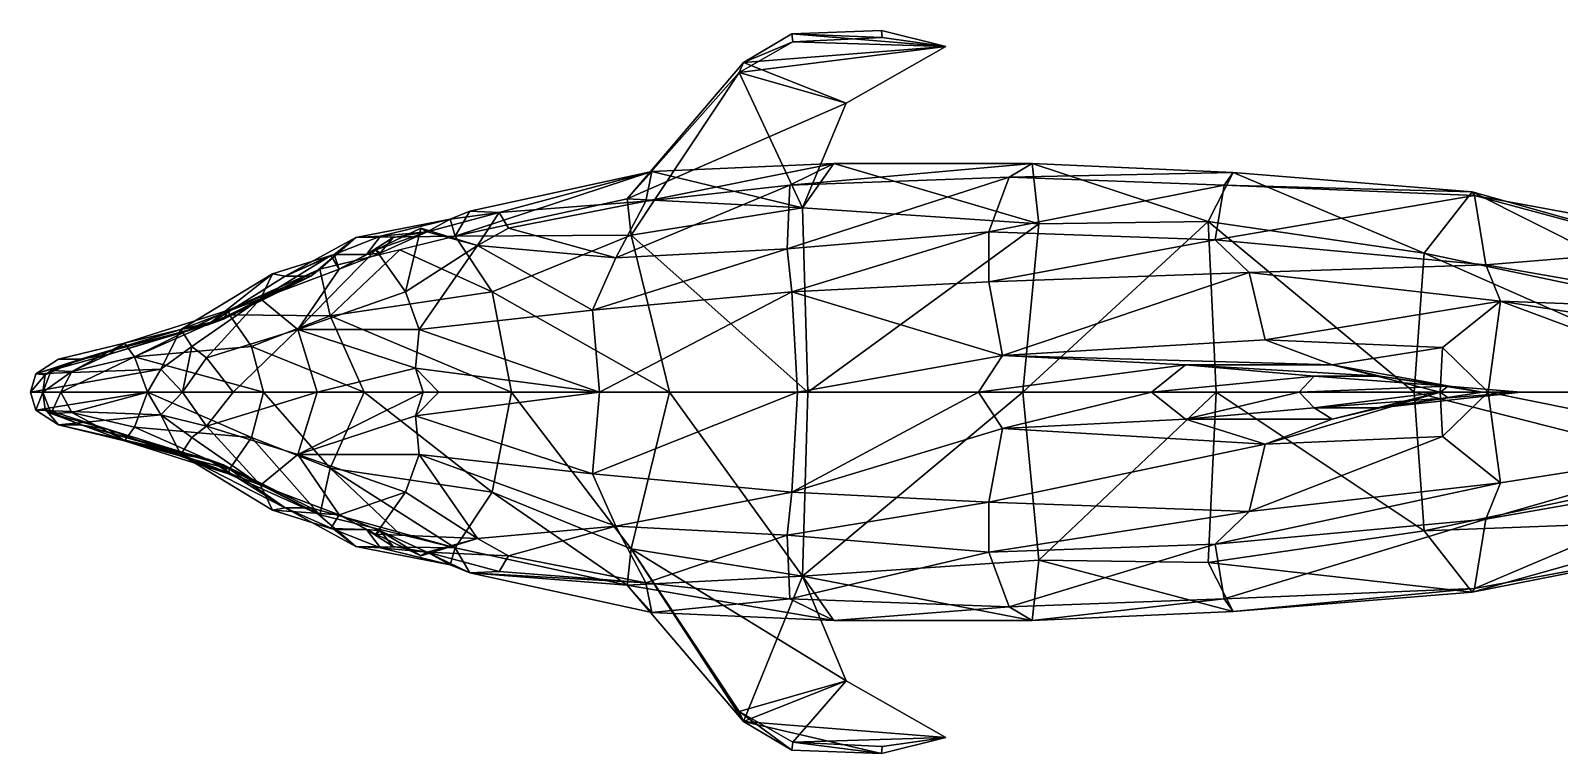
# Model space of a CAD drawing. Extents: x -4 to 4, y -1.25 to 1.25.
# Drawn here: x -4 to 0.933, y -1.167 to 1.167 of the extents above; entities that cross this region are included whole.
import ezdxf

# ---------------------------------------------------------------- set-up
doc = ezdxf.new("R2010")
doc.units = 0
doc.layers.add('dolph02', color=15, linetype='CONTINUOUS')

msp = doc.modelspace()

# ---------------------------------------------------------------- linework, layer by layer
at = {"layer": 'dolph02', "color": 0}
for points in [[(-1.699679, 1.063954, 0.441479), (-1.543904, 1.155674, 0.391692), (-1.046417, 1.115375, 0.366792)], [(-1.540056, 1.129963, 0.364686), (-1.543904, 1.155674, 0.391692), (-1.699679, 1.063954, 0.441479)], [(-1.254445, 1.166652, 0.351507), (-1.046417, 1.115375, 0.366792), (-1.543904, 1.155674, 0.391692)], [(-1.252366, 1.144697, 0.33924), (-1.254445, 1.166652, 0.351507), (-1.543904, 1.155674, 0.391692)], [(-1.543904, 1.155674, 0.391692), (-1.540056, 1.129963, 0.364686), (-1.252366, 1.144697, 0.33924)], [(-1.046417, 1.115375, 0.366792), (-1.252366, 1.144697, 0.33924), (-1.540056, 1.129963, 0.364686)], [(-1.046417, 1.115375, 0.366792), (-1.254445, 1.166652, 0.351507), (-1.252366, 1.144697, 0.33924)], [(-1.699679, 1.063954, 0.441479), (-1.713958, 1.030877, 0.415565), (-1.540056, 1.129963, 0.364686)], [(-1.540056, 1.129963, 0.364686), (-1.713958, 1.030877, 0.415565), (-1.046417, 1.115375, 0.366792)], [(-1.368188, 0.931935, 0.530276), (-1.046417, 1.115375, 0.366792), (-1.713958, 1.030877, 0.415565)], [(-1.046417, 1.115375, 0.366792), (-1.368188, 0.931935, 0.530276), (-1.699679, 1.063954, 0.441479)], [(-1.713958, 1.030877, 0.415565), (-1.699679, 1.063954, 0.441479), (-2.07538, 0.623697, 0.632305)], [(-2.07538, 0.623697, 0.632305), (-1.699679, 1.063954, 0.441479), (-1.368188, 0.931935, 0.530276)], [(-2.07538, 0.623697, 0.632305), (-2.061754, 0.506266, 0.487539), (-1.713958, 1.030877, 0.415565)], [(-1.713958, 1.030877, 0.415565), (-2.061754, 0.506266, 0.487539), (-1.509323, 0.594376, 0.666291)], [(-1.509323, 0.594376, 0.666291), (-1.368188, 0.931935, 0.530276), (-1.713958, 1.030877, 0.415565)], [(-1.368188, 0.931935, 0.530276), (-1.509323, 0.594376, 0.666291), (-2.07538, 0.623697, 0.632305)], [(-1.995461, 0.711807, 1.063815), (-2.582183, 0.583398, 0.913712), (-2.630337, 0.502656, 0.73364)], [(-2.630337, 0.502656, 0.73364), (-2.07538, 0.623697, 0.632305), (-1.995461, 0.711807, 1.063815)], [(-2.487793, 0.579643, 1.16357), (-2.582183, 0.583398, 0.913712), (-1.995461, 0.711807, 1.063815)], [(-1.995461, 0.711807, 1.063815), (-2.014711, 0.616332, 1.407761), (-2.487793, 0.579643, 1.16357)], [(-1.995461, 0.711807, 1.063815), (-2.07538, 0.623697, 0.632305), (-1.509323, 0.594376, 0.666291)], [(-1.407953, 0.737373, 1.132689), (-1.549743, 0.667752, 1.508992), (-2.014711, 0.616332, 1.407761)], [(-2.014711, 0.616332, 1.407761), (-1.995461, 0.711807, 1.063815), (-1.407953, 0.737373, 1.132689)], [(-1.509323, 0.594376, 0.666291), (-1.407953, 0.737373, 1.132689), (-1.995461, 0.711807, 1.063815)], [(-0.84193, 0.693463, 1.358752), (-0.907939, 0.517244, 1.817353), (-1.558352, 0.462213, 1.848429)], [(-1.558352, 0.462213, 1.848429), (-1.549743, 0.667752, 1.508992), (-0.84193, 0.693463, 1.358752)], [(-0.768554, 0.737373, 1.087203), (-0.84193, 0.693463, 1.358752), (-1.549743, 0.667752, 1.508992)], [(-1.549743, 0.667752, 1.508992), (-1.407953, 0.737373, 1.132689), (-0.768554, 0.737373, 1.087203)], [(-1.407953, 0.737373, 1.132689), (-1.509323, 0.594376, 0.666291), (-0.746455, 0.542955, 0.595525)], [(-0.746455, 0.542955, 0.595525), (-0.768554, 0.737373, 1.087203), (-1.407953, 0.737373, 1.132689)], [(-0.907939, 0.517244, 1.817353), (-0.84193, 0.693463, 1.358752), (-0.148467, 0.667752, 1.432127)], [(-0.84193, 0.693463, 1.358752), (-0.768554, 0.737373, 1.087203), (-0.119145, 0.708052, 1.090813)], [(-0.119145, 0.708052, 1.090813), (-0.148467, 0.667752, 1.432127), (-0.84193, 0.693463, 1.358752)], [(-0.199889, 0.550321, 0.62499), (-0.119145, 0.708052, 1.090813), (-0.768554, 0.737373, 1.087203)], [(-0.768554, 0.737373, 1.087203), (-0.746455, 0.542955, 0.595525), (-0.199889, 0.550321, 0.62499)], [(-0.119145, 0.708052, 1.090813), (-0.199889, 0.550321, 0.62499), (0.497185, 0.447623, 0.588302)], [(-0.148467, 0.667752, 1.432127), (-0.119145, 0.708052, 1.090813), (0.651303, 0.645653, 0.955183)], [(0.497185, 0.447623, 0.588302), (0.651303, 0.645653, 0.955183), (-0.119145, 0.708052, 1.090813)], [(-1.549743, 0.667752, 1.508992), (-1.558352, 0.462213, 1.848429), (-2.111991, 0.432891, 1.655139)], [(-2.111991, 0.432891, 1.655139), (-2.014711, 0.616332, 1.407761), (-1.549743, 0.667752, 1.508992)], [(-0.148467, 0.667752, 1.432127), (-0.17779, 0.491678, 1.79901), (-0.907939, 0.517244, 1.817353)], [(-0.17779, 0.491678, 1.79901), (-0.148467, 0.667752, 1.432127), (0.658671, 0.634675, 1.344019)], [(0.651303, 0.645653, 0.955183), (0.658671, 0.634675, 1.344019), (-0.148467, 0.667752, 1.432127)], [(0.651303, 0.645653, 0.955183), (0.497185, 0.447623, 0.588302), (1.440729, 0.249449, 0.633347)], [(0.658671, 0.634675, 1.344019), (0.651303, 0.645653, 0.955183), (1.489652, 0.410935, 0.936933)], [(1.440729, 0.249449, 0.633347), (1.489652, 0.410935, 0.936933), (0.651303, 0.645653, 0.955183)], [(-2.061754, 0.506266, 0.487539), (-2.07538, 0.623697, 0.632305), (-2.630337, 0.502656, 0.73364)], [(-2.45762, 0.528367, 1.34876), (-2.487793, 0.579643, 1.16357), (-2.014711, 0.616332, 1.407761)], [(-2.111991, 0.432891, 1.655139), (-2.45762, 0.528367, 1.34876), (-2.014711, 0.616332, 1.407761)], [(-1.491598, 0, 0.436539), (-1.509323, 0.594376, 0.666291), (-2.061754, 0.506266, 0.487539)], [(-0.746455, 0.542955, 0.595525), (-1.509323, 0.594376, 0.666291), (-1.491598, 0, 0.436539)], [(0.658671, 0.634675, 1.344019), (0.695358, 0.410935, 1.685189), (-0.17779, 0.491678, 1.79901)], [(1.489652, 0.410935, 0.936933), (1.508366, 0.476945, 1.290917), (0.658671, 0.634675, 1.344019)], [(0.695358, 0.410935, 1.685189), (0.658671, 0.634675, 1.344019), (1.508366, 0.476945, 1.290917)], [(-2.949983, 0.4989, 0.874268), (-2.645588, 0.557688, 0.904197), (-2.870473, 0.502656, 0.945059)], [(-2.630337, 0.502656, 0.73364), (-2.645588, 0.557688, 0.904197), (-2.949983, 0.4989, 0.874268)], [(-2.645588, 0.557688, 0.904197), (-2.720284, 0.517244, 1.112884), (-2.870473, 0.502656, 0.945059)], [(-2.487793, 0.579643, 1.16357), (-2.720284, 0.517244, 1.112884), (-2.645588, 0.557688, 0.904197)], [(-2.720284, 0.517244, 1.112884), (-2.487793, 0.579643, 1.16357), (-2.557632, 0.473334, 1.430699)], [(-2.582183, 0.583398, 0.913712), (-2.645588, 0.557688, 0.904197), (-2.630337, 0.502656, 0.73364)], [(-2.645588, 0.557688, 0.904197), (-2.582183, 0.583398, 0.913712), (-2.487793, 0.579643, 1.16357)], [(-2.45762, 0.528367, 1.34876), (-2.557632, 0.473334, 1.430699), (-2.487793, 0.579643, 1.16357)], [(-1.491598, 0, 0.436539), (-0.797876, 0, 0.404862), (-0.746455, 0.542955, 0.595525)], [(-0.797876, 0, 0.404862), (-0.174178, 0, 0.45614), (-0.199889, 0.550321, 0.62499)], [(-0.199889, 0.550321, 0.62499), (-0.746455, 0.542955, 0.595525), (-0.797876, 0, 0.404862)], [(0.464252, 0, 0.430429), (0.497185, 0.447623, 0.588302), (-0.199889, 0.550321, 0.62499)], [(-0.199889, 0.550321, 0.62499), (-0.174178, 0, 0.45614), (0.464252, 0, 0.430429)], [(-2.949983, 0.4989, 0.874268), (-3.02002, 0.443868, 0.961109), (-3.17811, 0.374248, 0.830755)], [(-3.17811, 0.374248, 0.830755), (-3.096178, 0.374248, 0.66553), (-2.949983, 0.4989, 0.874268)], [(-2.949983, 0.4989, 0.874268), (-3.096178, 0.374248, 0.66553), (-3.066291, 0.396202, 0.582169)], [(-3.066291, 0.396202, 0.582169), (-2.630337, 0.502656, 0.73364), (-2.949983, 0.4989, 0.874268)], [(-2.915851, 0.443868, 1.107103), (-3.02002, 0.443868, 0.961109), (-2.870473, 0.502656, 0.945059)], [(-3.02002, 0.443868, 0.961109), (-2.949983, 0.4989, 0.874268), (-2.870473, 0.502656, 0.945059)], [(-2.830175, 0.4989, 1.074184), (-2.915851, 0.443868, 1.107103), (-2.870473, 0.502656, 0.945059)], [(-2.790169, 0.322826, 1.468428), (-2.88568, 0.458601, 1.292291), (-2.74125, 0.528367, 1.25826)], [(-2.720284, 0.517244, 1.112884), (-2.74125, 0.528367, 1.25826), (-2.88568, 0.458601, 1.292291)], [(-2.88568, 0.458601, 1.292291), (-2.872304, 0.447623, 1.188129), (-2.720284, 0.517244, 1.112884)], [(-2.720284, 0.517244, 1.112884), (-2.830175, 0.4989, 1.074184), (-2.870473, 0.502656, 0.945059)], [(-2.630337, 0.502656, 0.73364), (-2.80814, 0.458601, 0.674787), (-2.510428, 0.322826, 0.359155)], [(-2.74125, 0.528367, 1.25826), (-2.557632, 0.473334, 1.430699), (-2.790169, 0.322826, 1.468428)], [(-2.557632, 0.473334, 1.430699), (-2.74125, 0.528367, 1.25826), (-2.720284, 0.517244, 1.112884)], [(-2.630337, 0.502656, 0.73364), (-2.510428, 0.322826, 0.359155), (-2.061754, 0.506266, 0.487539)], [(-2.557632, 0.473334, 1.430699), (-2.45762, 0.528367, 1.34876), (-2.111991, 0.432891, 1.655139)], [(-1.938238, 0, 0.377991), (-2.061754, 0.506266, 0.487539), (-2.510428, 0.322826, 0.359155)], [(-2.061754, 0.506266, 0.487539), (-1.938238, 0, 0.377991), (-1.491598, 0, 0.436539)], [(-1.543219, 0.322826, 2.119513), (-1.558352, 0.462213, 1.848429), (-0.907939, 0.517244, 1.817353)], [(-0.907939, 0.517244, 1.817353), (-0.907939, 0.355903, 2.07417), (-1.543219, 0.322826, 2.119513)], [(-0.907939, 0.355903, 2.07417), (-0.907939, 0.517244, 1.817353), (-0.17779, 0.491678, 1.79901)], [(-3.137704, 0.201784, 1.317002), (-3.00387, 0.396202, 1.199061), (-2.88568, 0.458601, 1.292291)], [(-2.88568, 0.458601, 1.292291), (-2.790169, 0.322826, 1.468428), (-3.137704, 0.201784, 1.317002)], [(-2.80814, 0.458601, 0.674787), (-3.066291, 0.396202, 0.582169), (-3.033529, 0.245839, 0.266523)], [(-3.033529, 0.245839, 0.266523), (-2.510428, 0.322826, 0.359155), (-2.80814, 0.458601, 0.674787)], [(-3.00387, 0.396202, 1.199061), (-2.872304, 0.447623, 1.188129), (-2.88568, 0.458601, 1.292291)], [(-2.746011, 0.201784, 1.556795), (-2.790169, 0.322826, 1.468428), (-2.557632, 0.473334, 1.430699)], [(-2.186688, 0.264183, 1.863826), (-2.746011, 0.201784, 1.556795), (-2.557632, 0.473334, 1.430699)], [(-2.557632, 0.473334, 1.430699), (-2.111991, 0.432891, 1.655139), (-2.186688, 0.264183, 1.863826)], [(-1.558352, 0.462213, 1.848429), (-1.543219, 0.322826, 2.119513), (-2.186688, 0.264183, 1.863826)], [(-2.186688, 0.264183, 1.863826), (-2.111991, 0.432891, 1.655139), (-1.558352, 0.462213, 1.848429)], [(-0.17779, 0.491678, 1.79901), (-0.067725, 0.385224, 2.052071), (-0.907939, 0.355903, 2.07417)], [(-0.067725, 0.385224, 2.052071), (-0.17779, 0.491678, 1.79901), (0.695358, 0.410935, 1.685189)], [(0.497185, 0.447623, 0.588302), (0.464252, 0, 0.430429), (1.513324, 0, 0.591898)], [(1.513324, 0, 0.591898), (1.440729, 0.249449, 0.633347), (0.497185, 0.447623, 0.588302)], [(1.508366, 0.476945, 1.290917), (1.530652, 0.264183, 1.597945), (0.695358, 0.410935, 1.685189)], [(-3.361425, 0.264183, 0.396822), (-3.066291, 0.396202, 0.582169), (-3.096178, 0.374248, 0.66553)], [(-3.066291, 0.396202, 0.582169), (-3.361425, 0.264183, 0.396822), (-3.358341, 0.249449, 0.344967)], [(-3.033529, 0.245839, 0.266523), (-3.066291, 0.396202, 0.582169), (-3.358341, 0.249449, 0.344967)], [(-3.031353, 0.440257, 1.002633), (-3.00387, 0.396202, 1.199061), (-3.258283, 0.300872, 0.973515)], [(-3.258283, 0.300872, 0.973515), (-3.219236, 0.381614, 0.911425), (-3.031353, 0.440257, 1.002633)], [(-3.258283, 0.300872, 0.973515), (-3.00387, 0.396202, 1.199061), (-3.137704, 0.201784, 1.317002)], [(-3.031353, 0.440257, 1.002633), (-3.219236, 0.381614, 0.911425), (-3.17811, 0.374248, 0.830755)], [(-3.17811, 0.374248, 0.830755), (-3.02002, 0.443868, 0.961109), (-3.031353, 0.440257, 1.002633)], [(-3.00387, 0.396202, 1.199061), (-3.031353, 0.440257, 1.002633), (-3.02002, 0.443868, 0.961109)], [(-3.02002, 0.443868, 0.961109), (-2.915851, 0.443868, 1.107103), (-3.00387, 0.396202, 1.199061)], [(0.695358, 0.410935, 1.685189), (0.743023, 0.293504, 1.879607), (-0.067725, 0.385224, 2.052071)], [(0.743023, 0.293504, 1.879607), (0.695358, 0.410935, 1.685189), (1.530652, 0.264183, 1.597945)], [(-3.219236, 0.381614, 0.911425), (-3.514718, 0.201784, 0.678276), (-3.427515, 0.216517, 0.531164)], [(-3.514718, 0.201784, 0.678276), (-3.219236, 0.381614, 0.911425), (-3.258283, 0.300872, 0.973515)], [(-3.427515, 0.216517, 0.531164), (-3.17811, 0.374248, 0.830755), (-3.219236, 0.381614, 0.911425)], [(-3.096178, 0.374248, 0.66553), (-3.17811, 0.374248, 0.830755), (-3.427515, 0.216517, 0.531164)], [(-3.427515, 0.216517, 0.531164), (-3.377228, 0.234861, 0.471764), (-3.096178, 0.374248, 0.66553)], [(-3.096178, 0.374248, 0.66553), (-3.377228, 0.234861, 0.471764), (-3.361425, 0.264183, 0.396822)], [(-0.907939, 0.355903, 2.07417), (-0.863886, 0.117431, 2.290543), (-1.543219, 0.322826, 2.119513)], [(-0.863886, 0.117431, 2.290543), (-0.907939, 0.355903, 2.07417), (-0.067725, 0.385224, 2.052071)], [(-0.067725, 0.385224, 2.052071), (-0.016449, 0.168707, 2.264831), (-0.863886, 0.117431, 2.290543)], [(-0.016449, 0.168707, 2.264831), (-0.067725, 0.385224, 2.052071), (0.743023, 0.293504, 1.879607)], [(-3.479981, 0.146753, 0.785834), (-3.514718, 0.201784, 0.678276), (-3.258283, 0.300872, 0.973515)], [(-3.479981, 0.146753, 0.785834), (-3.258283, 0.300872, 0.973515), (-3.432577, 0.110064, 1.091194)], [(-3.137704, 0.201784, 1.317002), (-3.432577, 0.110064, 1.091194), (-3.258283, 0.300872, 0.973515)], [(-2.746011, 0.201784, 1.556795), (-3.137704, 0.201784, 1.317002), (-2.790169, 0.322826, 1.468428)], [(-2.447683, 0, 0.317127), (-2.510428, 0.322826, 0.359155), (-3.033529, 0.245839, 0.266523)], [(-2.510428, 0.322826, 0.359155), (-2.447683, 0, 0.317127), (-1.938238, 0, 0.377991)], [(-2.164721, 0, 1.950269), (-2.186688, 0.264183, 1.863826), (-1.543219, 0.322826, 2.119513)], [(-1.543219, 0.322826, 2.119513), (-1.525892, 0, 2.19547), (-2.164721, 0, 1.950269)], [(-1.525892, 0, 2.19547), (-1.543219, 0.322826, 2.119513), (-0.863886, 0.117431, 2.290543)], [(-3.697377, 0.157729, 0.163267), (-3.361425, 0.264183, 0.396822), (-3.377228, 0.234861, 0.471764)], [(-3.361425, 0.264183, 0.396822), (-3.697377, 0.157729, 0.163267), (-3.664451, 0.113676, 0.11647)], [(-3.664451, 0.113676, 0.11647), (-3.358341, 0.249449, 0.344967), (-3.361425, 0.264183, 0.396822)], [(-3.286785, 0.146753, 0.276408), (-3.358341, 0.249449, 0.344967), (-3.664451, 0.113676, 0.11647)], [(-3.358341, 0.249449, 0.344967), (-3.286785, 0.146753, 0.276408), (-3.033529, 0.245839, 0.266523)], [(-2.186688, 0.264183, 1.863826), (-2.164721, 0, 1.950269), (-2.746011, 0.201784, 1.556795)], [(0.743023, 0.293504, 1.879607), (0.555973, 0.143141, 2.151157), (-0.016449, 0.168707, 2.264831)], [(0.702724, 0, 2.052071), (0.555973, 0.143141, 2.151157), (0.743023, 0.293504, 1.879607)], [(1.53142, 0, 1.768922), (0.702724, 0, 2.052071), (0.743023, 0.293504, 1.879607)], [(0.743023, 0.293504, 1.879607), (1.535584, 0.168707, 1.707661), (1.53142, 0, 1.768922)], [(1.530652, 0.264183, 1.597945), (1.535584, 0.168707, 1.707661), (0.743023, 0.293504, 1.879607)], [(-3.983537, 0.058643, 0.220237), (-3.909453, 0.106453, 0.269302), (-3.514718, 0.201784, 0.678276)], [(-3.514718, 0.201784, 0.678276), (-3.579279, 0.073376, 0.698424), (-3.983537, 0.058643, 0.220237)], [(-3.514718, 0.201784, 0.678276), (-3.909453, 0.106453, 0.269302), (-3.839069, 0.106453, 0.230262)], [(-3.839069, 0.106453, 0.230262), (-3.427515, 0.216517, 0.531164), (-3.514718, 0.201784, 0.678276)], [(-3.427515, 0.216517, 0.531164), (-3.839069, 0.106453, 0.230262), (-3.748872, 0.121042, 0.208129)], [(-3.748872, 0.121042, 0.208129), (-3.377228, 0.234861, 0.471764), (-3.427515, 0.216517, 0.531164)], [(-3.377228, 0.234861, 0.471764), (-3.748872, 0.121042, 0.208129), (-3.697377, 0.157729, 0.163267)], [(-3.514718, 0.201784, 0.678276), (-3.479981, 0.146753, 0.785834), (-3.579279, 0.073376, 0.698424)], [(-3.346441, 0, 1.198104), (-3.432577, 0.110064, 1.091194), (-3.137704, 0.201784, 1.317002)], [(-3.137704, 0.201784, 1.317002), (-3.075267, 0, 1.403851), (-3.346441, 0, 1.198104)], [(-2.923593, 0, 0.216807), (-3.033529, 0.245839, 0.266523), (-3.286785, 0.146753, 0.276408)], [(-3.075267, 0, 1.403851), (-3.137704, 0.201784, 1.317002), (-2.75811, 0.076987, 1.587368)], [(-3.137704, 0.201784, 1.317002), (-2.746011, 0.201784, 1.556795), (-2.75811, 0.076987, 1.587368)], [(-3.033529, 0.245839, 0.266523), (-2.923593, 0, 0.216807), (-2.447683, 0, 0.317127)], [(-2.75811, 0.076987, 1.587368), (-2.746011, 0.201784, 1.556795), (-2.164721, 0, 1.950269)], [(-3.664451, 0.113676, 0.11647), (-3.697377, 0.157729, 0.163267), (-3.866862, 0.066009, 0.030092)], [(-3.866862, 0.066009, 0.030092), (-3.697377, 0.157729, 0.163267), (-3.748872, 0.121042, 0.208129)], [(-0.863886, 0.117431, 2.290543), (-0.016449, 0.168707, 2.264831), (0.200068, 0.08811, 2.57307)], [(0.200068, 0.08811, 2.57307), (-0.016449, 0.168707, 2.264831), (0.555973, 0.143141, 2.151157)], [(-3.839069, 0.106453, 0.230262), (-3.909453, 0.106453, 0.269302), (-3.983537, 0.058643, 0.220237)], [(-3.983537, 0.058643, 0.220237), (-3.95335, 0.055033, 0.140475), (-3.839069, 0.106453, 0.230262)], [(-3.839069, 0.106453, 0.230262), (-3.95335, 0.055033, 0.140475), (-3.933805, 0.069764, 0.065222)], [(-3.748872, 0.121042, 0.208129), (-3.933805, 0.069764, 0.065222), (-3.866862, 0.066009, 0.030092)], [(-3.933805, 0.069764, 0.065222), (-3.748872, 0.121042, 0.208129), (-3.839069, 0.106453, 0.230262)], [(-3.664451, 0.113676, 0.11647), (-3.866862, 0.066009, 0.030092), (-3.902408, 0)], [(-3.902408, 0), (-3.622211, 0, 0.094553), (-3.664451, 0.113676, 0.11647)], [(-3.248909, 0, 0.243837), (-3.286785, 0.146753, 0.276408), (-3.664451, 0.113676, 0.11647)], [(-3.664451, 0.113676, 0.11647), (-3.622211, 0, 0.094553), (-3.248909, 0, 0.243837)], [(-3.510258, 0, 1.042427), (-3.579279, 0.073376, 0.698424), (-3.479981, 0.146753, 0.785834)], [(-3.479981, 0.146753, 0.785834), (-3.432577, 0.110064, 1.091194), (-3.510258, 0, 1.042427)], [(-3.510258, 0, 1.042427), (-3.432577, 0.110064, 1.091194), (-3.346441, 0, 1.198104)], [(-3.286785, 0.146753, 0.276408), (-3.248909, 0, 0.243837), (-2.923593, 0, 0.216807)], [(-0.863886, 0.117431, 2.290543), (-0.940873, 0, 2.30152), (-1.525892, 0, 2.19547)], [(-0.940873, 0, 2.30152), (-0.863886, 0.117431, 2.290543), (-0.273266, 0.08811, 2.785832)], [(0.200068, 0.08811, 2.57307), (-0.273266, 0.08811, 2.785832), (-0.863886, 0.117431, 2.290543)], [(0.555973, 0.143141, 2.151157), (0.548605, 0, 2.411584), (0.200068, 0.08811, 2.57307)], [(0.702724, 0, 2.052071), (0.548605, 0, 2.411584), (0.555973, 0.143141, 2.151157)], [(-3.579279, 0.073376, 0.698424), (-3.622325, 0, 0.66881), (-4, 0, 0.243634)], [(-4, 0, 0.243634), (-3.983537, 0.058643, 0.220237), (-3.579279, 0.073376, 0.698424)], [(-3.95335, 0.055033, 0.140475), (-3.983537, 0.058643, 0.220237), (-4, 0, 0.243634)], [(-4, 0, 0.243634), (-3.960393, 0, 0.144684), (-3.95335, 0.055033, 0.140475)], [(-3.933805, 0.069764, 0.065222), (-3.95335, 0.055033, 0.140475), (-3.960393, 0, 0.144684)], [(-3.960393, 0, 0.144684), (-3.960347, 0, 0.056267), (-3.933805, 0.069764, 0.065222)], [(-3.866862, 0.066009, 0.030092), (-3.933805, 0.069764, 0.065222), (-3.960347, 0, 0.056267)], [(-3.960347, 0, 0.056267), (-3.902408, 0), (-3.866862, 0.066009, 0.030092)], [(-3.622325, 0, 0.66881), (-3.579279, 0.073376, 0.698424), (-3.510258, 0, 1.042427)], [(-2.75811, 0.076987, 1.587368), (-2.732893, 0, 1.62571), (-3.075267, 0, 1.403851)], [(-2.164721, 0, 1.950269), (-2.682962, 0, 1.650985), (-2.75811, 0.076987, 1.587368)], [(-2.682962, 0, 1.650985), (-2.732893, 0, 1.62571), (-2.75811, 0.076987, 1.587368)], [(-0.273266, 0.08811, 2.785832), (-0.38333, 0, 2.804176), (-0.940873, 0, 2.30152)], [(-0.38333, 0, 2.804176), (-0.273266, 0.08811, 2.785832), (0.141425, 0.051421, 2.991373)], [(0.141425, 0.051421, 2.991373), (0.093616, 0, 3.035281), (-0.38333, 0, 2.804176)], [(0.354189, 0.051421, 2.741777), (0.141425, 0.051421, 2.991373), (-0.273266, 0.08811, 2.785832)], [(-0.273266, 0.08811, 2.785832), (0.200068, 0.08811, 2.57307), (0.354189, 0.051421, 2.741777)], [(0.093616, 0, 3.035281), (0.141425, 0.051421, 2.991373), (0.574316, 0.018344, 3.00596)], [(0.574316, 0.018344, 3.00596), (0.141425, 0.051421, 2.991373), (0.354189, 0.051421, 2.741777)], [(0.200068, 0.08811, 2.57307), (0.548605, 0, 2.411584), (0.68438, 0, 2.712456)], [(0.68438, 0, 2.712456), (0.354189, 0.051421, 2.741777), (0.200068, 0.08811, 2.57307)], [(0.354189, 0.051421, 2.741777), (0.68438, 0, 2.712456), (0.574316, 0.018344, 3.00596)], [(-3.983537, -0.058643, 0.220237), (-4, 0, 0.243634), (-3.622325, 0, 0.66881)], [(-3.960393, 0, 0.144684), (-4, 0, 0.243634), (-3.983537, -0.058643, 0.220237)], [(-3.622325, 0, 0.66881), (-3.579279, -0.073376, 0.698424), (-3.983537, -0.058643, 0.220237)], [(-3.983537, -0.058643, 0.220237), (-3.95335, -0.055033, 0.140475), (-3.960393, 0, 0.144684)], [(-3.960347, 0, 0.056267), (-3.960393, 0, 0.144684), (-3.95335, -0.055033, 0.140475)], [(-3.902408, 0), (-3.960347, 0, 0.056267), (-3.933805, -0.069764, 0.065222)], [(-3.95335, -0.055033, 0.140475), (-3.933805, -0.069764, 0.065222), (-3.960347, 0, 0.056267)], [(-3.933805, -0.069764, 0.065222), (-3.866862, -0.066009, 0.030092), (-3.902408, 0)], [(-3.622211, 0, 0.094553), (-3.902408, 0), (-3.866862, -0.066009, 0.030092)], [(-3.866862, -0.066009, 0.030092), (-3.664451, -0.113676, 0.11647), (-3.622211, 0, 0.094553)], [(-3.622211, 0, 0.094553), (-3.664451, -0.113676, 0.11647), (-3.286785, -0.146753, 0.276408)], [(-3.510258, 0, 1.042427), (-3.579279, -0.073376, 0.698424), (-3.622325, 0, 0.66881)], [(-3.286785, -0.146753, 0.276408), (-3.248909, 0, 0.243837), (-3.622211, 0, 0.094553)], [(-3.579279, -0.073376, 0.698424), (-3.510258, 0, 1.042427), (-3.432577, -0.110064, 1.091194)], [(-3.346441, 0, 1.198104), (-3.432577, -0.110064, 1.091194), (-3.510258, 0, 1.042427)], [(-3.432577, -0.110064, 1.091194), (-3.346441, 0, 1.198104), (-3.075267, 0, 1.403851)], [(-3.075267, 0, 1.403851), (-3.137704, -0.201784, 1.317002), (-3.432577, -0.110064, 1.091194)], [(-3.248909, 0, 0.243837), (-3.286785, -0.146753, 0.276408), (-3.033529, -0.245839, 0.266523)], [(-3.033529, -0.245839, 0.266523), (-2.923593, 0, 0.216807), (-3.248909, 0, 0.243837)], [(-2.732893, 0, 1.62571), (-2.75811, -0.076987, 1.587368), (-3.137704, -0.201784, 1.317002)], [(-3.137704, -0.201784, 1.317002), (-3.075267, 0, 1.403851), (-2.732893, 0, 1.62571)], [(-2.923593, 0, 0.216807), (-3.033529, -0.245839, 0.266523), (-2.510428, -0.322826, 0.359155)], [(-2.510428, -0.322826, 0.359155), (-2.447683, 0, 0.317127), (-2.923593, 0, 0.216807)], [(-2.75811, -0.076987, 1.587368), (-2.682962, 0, 1.650985), (-2.164721, 0, 1.950269)], [(-2.164721, 0, 1.950269), (-2.186688, -0.264183, 1.863826), (-2.75811, -0.076987, 1.587368)], [(-2.75811, -0.076987, 1.587368), (-2.732893, 0, 1.62571), (-2.682962, 0, 1.650985)], [(-2.447683, 0, 0.317127), (-2.510428, -0.322826, 0.359155), (-2.061754, -0.506266, 0.487539)], [(-2.061754, -0.506266, 0.487539), (-1.938238, 0, 0.377991), (-2.447683, 0, 0.317127)], [(-2.186688, -0.264183, 1.863826), (-2.164721, 0, 1.950269), (-1.525892, 0, 2.19547)], [(-1.525892, 0, 2.19547), (-1.543219, -0.322826, 2.119513), (-2.186688, -0.264183, 1.863826)], [(-1.938238, 0, 0.377991), (-2.061754, -0.506266, 0.487539), (-1.509323, -0.594376, 0.666291)], [(-1.509323, -0.594376, 0.666291), (-1.491598, 0, 0.436539), (-1.938238, 0, 0.377991)], [(-1.543219, -0.322826, 2.119513), (-1.525892, 0, 2.19547), (-0.940873, 0, 2.30152)], [(-0.940873, 0, 2.30152), (-0.863886, -0.117431, 2.290543), (-1.543219, -0.322826, 2.119513)], [(-1.509323, -0.594376, 0.666291), (-0.746455, -0.542955, 0.595525), (-0.797876, 0, 0.404862)], [(-0.797876, 0, 0.404862), (-1.491598, 0, 0.436539), (-1.509323, -0.594376, 0.666291)], [(-0.863886, -0.117431, 2.290543), (-0.940873, 0, 2.30152), (-0.38333, 0, 2.804176)], [(-0.38333, 0, 2.804176), (-0.273266, -0.08811, 2.785832), (-0.863886, -0.117431, 2.290543)], [(-0.174178, 0, 0.45614), (-0.797876, 0, 0.404862), (-0.746455, -0.542955, 0.595525)], [(-0.746455, -0.542955, 0.595525), (-0.199889, -0.550321, 0.62499), (-0.174178, 0, 0.45614)], [(-0.273266, -0.08811, 2.785832), (-0.38333, 0, 2.804176), (0.093616, 0, 3.035281)], [(0.093616, 0, 3.035281), (0.141425, -0.051421, 2.991373), (-0.273266, -0.08811, 2.785832)], [(-0.174178, 0, 0.45614), (-0.199889, -0.550321, 0.62499), (0.497185, -0.447623, 0.588302)], [(0.497185, -0.447623, 0.588302), (0.464252, 0, 0.430429), (-0.174178, 0, 0.45614)], [(-0.016449, -0.168707, 2.264831), (0.200068, -0.08811, 2.57307), (0.548605, 0, 2.411584)], [(0.548605, 0, 2.411584), (0.555973, -0.143141, 2.151157), (-0.016449, -0.168707, 2.264831)], [(0.574316, 0.018344, 3.00596), (0.548605, 0, 3.068358), (0.093616, 0, 3.035281)], [(0.141425, -0.051421, 2.991373), (0.093616, 0, 3.035281), (0.548605, 0, 3.068358)], [(0.548605, 0, 3.068358), (0.574316, -0.018344, 3.00596), (0.141425, -0.051421, 2.991373)], [(0.548605, 0, 2.411584), (0.200068, -0.08811, 2.57307), (0.354189, -0.051421, 2.741777)], [(0.354189, -0.051421, 2.741777), (0.68438, 0, 2.712456), (0.548605, 0, 2.411584)], [(0.68438, 0, 2.712456), (0.354189, -0.051421, 2.741777), (0.809034, 0, 2.998594)], [(0.574316, -0.018344, 3.00596), (0.809034, 0, 2.998594), (0.354189, -0.051421, 2.741777)], [(0.464252, 0, 0.430429), (0.497185, -0.447623, 0.588302), (1.440729, -0.249449, 0.633347)], [(1.440729, -0.249449, 0.633347), (1.513324, 0, 0.591898), (0.464252, 0, 0.430429)], [(0.809034, 0, 2.998594), (0.548605, 0, 3.068358), (0.574316, 0.018344, 3.00596)], [(0.574316, -0.018344, 3.00596), (0.548605, 0, 3.068358), (0.809034, 0, 2.998594)], [(0.555973, -0.143141, 2.151157), (0.548605, 0, 2.411584), (0.702724, 0, 2.052071)], [(0.743023, -0.293504, 1.879607), (0.555973, -0.143141, 2.151157), (0.702724, 0, 2.052071)], [(0.809034, 0, 2.998594), (0.574316, 0.018344, 3.00596), (0.68438, 0, 2.712456)], [(0.809034, 0, 2.998594), (0.853087, 0, 2.881308), (0.68438, 0, 2.712456)], [(0.68438, 0, 2.712456), (0.853087, 0, 2.881308), (0.809034, 0, 2.998594)], [(1.535584, -0.168707, 1.707661), (0.743023, -0.293504, 1.879607), (0.702724, 0, 2.052071)], [(0.702724, 0, 2.052071), (1.53142, 0, 1.768922), (1.535584, -0.168707, 1.707661)], [(0.354189, -0.051421, 2.741777), (0.141425, -0.051421, 2.991373), (0.574316, -0.018344, 3.00596)], [(-3.95335, -0.055033, 0.140475), (-3.983537, -0.058643, 0.220237), (-3.909453, -0.106453, 0.269302)], [(-3.909453, -0.106453, 0.269302), (-3.983537, -0.058643, 0.220237), (-3.579279, -0.073376, 0.698424)], [(-3.909453, -0.106453, 0.269302), (-3.839069, -0.106453, 0.230262), (-3.95335, -0.055033, 0.140475)], [(-3.748872, -0.121042, 0.208129), (-3.933805, -0.069764, 0.065222), (-3.95335, -0.055033, 0.140475)], [(-3.95335, -0.055033, 0.140475), (-3.839069, -0.106453, 0.230262), (-3.748872, -0.121042, 0.208129)], [(-3.697377, -0.157729, 0.163267), (-3.866862, -0.066009, 0.030092), (-3.933805, -0.069764, 0.065222)], [(-3.933805, -0.069764, 0.065222), (-3.748872, -0.121042, 0.208129), (-3.697377, -0.157729, 0.163267)], [(-3.579279, -0.073376, 0.698424), (-3.514718, -0.201784, 0.678276), (-3.909453, -0.106453, 0.269302)], [(-3.866862, -0.066009, 0.030092), (-3.697377, -0.157729, 0.163267), (-3.664451, -0.113676, 0.11647)], [(-3.432577, -0.110064, 1.091194), (-3.479981, -0.146753, 0.785834), (-3.579279, -0.073376, 0.698424)], [(-3.579279, -0.073376, 0.698424), (-3.479981, -0.146753, 0.785834), (-3.514718, -0.201784, 0.678276)], [(-2.75811, -0.076987, 1.587368), (-2.746011, -0.201784, 1.556795), (-3.137704, -0.201784, 1.317002)], [(-2.746011, -0.201784, 1.556795), (-2.75811, -0.076987, 1.587368), (-2.186688, -0.264183, 1.863826)], [(-0.016449, -0.168707, 2.264831), (-0.863886, -0.117431, 2.290543), (-0.273266, -0.08811, 2.785832)], [(0.200068, -0.08811, 2.57307), (-0.273266, -0.08811, 2.785832), (0.141425, -0.051421, 2.991373)], [(-0.273266, -0.08811, 2.785832), (0.200068, -0.08811, 2.57307), (-0.016449, -0.168707, 2.264831)], [(0.141425, -0.051421, 2.991373), (0.354189, -0.051421, 2.741777), (0.200068, -0.08811, 2.57307)], [(-3.427515, -0.216517, 0.531164), (-3.839069, -0.106453, 0.230262), (-3.909453, -0.106453, 0.269302)], [(-3.909453, -0.106453, 0.269302), (-3.514718, -0.201784, 0.678276), (-3.427515, -0.216517, 0.531164)], [(-3.839069, -0.106453, 0.230262), (-3.427515, -0.216517, 0.531164), (-3.377228, -0.234861, 0.471764)], [(-3.377228, -0.234861, 0.471764), (-3.748872, -0.121042, 0.208129), (-3.839069, -0.106453, 0.230262)], [(-3.361425, -0.264183, 0.396822), (-3.697377, -0.157729, 0.163267), (-3.748872, -0.121042, 0.208129)], [(-3.748872, -0.121042, 0.208129), (-3.377228, -0.234861, 0.471764), (-3.361425, -0.264183, 0.396822)], [(-3.358341, -0.249449, 0.344967), (-3.664451, -0.113676, 0.11647), (-3.697377, -0.157729, 0.163267)], [(-3.664451, -0.113676, 0.11647), (-3.358341, -0.249449, 0.344967), (-3.286785, -0.146753, 0.276408)], [(-3.258283, -0.300872, 0.973515), (-3.514718, -0.201784, 0.678276), (-3.479981, -0.146753, 0.785834)], [(-3.432577, -0.110064, 1.091194), (-3.258283, -0.300872, 0.973515), (-3.479981, -0.146753, 0.785834)], [(-3.258283, -0.300872, 0.973515), (-3.432577, -0.110064, 1.091194), (-3.137704, -0.201784, 1.317002)], [(-3.286785, -0.146753, 0.276408), (-3.358341, -0.249449, 0.344967), (-3.066291, -0.396202, 0.582169)], [(-3.066291, -0.396202, 0.582169), (-3.033529, -0.245839, 0.266523), (-3.286785, -0.146753, 0.276408)], [(-1.543219, -0.322826, 2.119513), (-0.863886, -0.117431, 2.290543), (-0.907939, -0.355903, 2.07417)], [(-0.907939, -0.355903, 2.07417), (-0.863886, -0.117431, 2.290543), (-0.016449, -0.168707, 2.264831)], [(-0.067725, -0.385224, 2.052071), (-0.016449, -0.168707, 2.264831), (0.555973, -0.143141, 2.151157)], [(0.555973, -0.143141, 2.151157), (0.743023, -0.293504, 1.879607), (-0.067725, -0.385224, 2.052071)], [(-3.697377, -0.157729, 0.163267), (-3.361425, -0.264183, 0.396822), (-3.358341, -0.249449, 0.344967)], [(-0.016449, -0.168707, 2.264831), (-0.067725, -0.385224, 2.052071), (-0.907939, -0.355903, 2.07417)], [(0.695358, -0.410935, 1.685189), (0.743023, -0.293504, 1.879607), (1.535584, -0.168707, 1.707661)], [(1.535584, -0.168707, 1.707661), (1.530652, -0.264183, 1.597945), (0.695358, -0.410935, 1.685189)], [(-3.514718, -0.201784, 0.678276), (-3.219236, -0.381614, 0.911425), (-3.17811, -0.374248, 0.830755)], [(-3.17811, -0.374248, 0.830755), (-3.427515, -0.216517, 0.531164), (-3.514718, -0.201784, 0.678276)], [(-3.258283, -0.300872, 0.973515), (-3.219236, -0.381614, 0.911425), (-3.514718, -0.201784, 0.678276)], [(-3.377228, -0.234861, 0.471764), (-3.427515, -0.216517, 0.531164), (-3.17811, -0.374248, 0.830755)], [(-3.17811, -0.374248, 0.830755), (-3.096178, -0.374248, 0.66553), (-3.377228, -0.234861, 0.471764)], [(-3.066291, -0.396202, 0.582169), (-3.361425, -0.264183, 0.396822), (-3.377228, -0.234861, 0.471764)], [(-3.377228, -0.234861, 0.471764), (-3.096178, -0.374248, 0.66553), (-3.066291, -0.396202, 0.582169)], [(-3.137704, -0.201784, 1.317002), (-3.00387, -0.396202, 1.199061), (-3.258283, -0.300872, 0.973515)], [(-2.790169, -0.322826, 1.468428), (-3.137704, -0.201784, 1.317002), (-2.746011, -0.201784, 1.556795)], [(-3.00387, -0.396202, 1.199061), (-3.137704, -0.201784, 1.317002), (-2.790169, -0.322826, 1.468428)], [(-3.033529, -0.245839, 0.266523), (-3.066291, -0.396202, 0.582169), (-2.80814, -0.458601, 0.674787)], [(-2.80814, -0.458601, 0.674787), (-2.630337, -0.502656, 0.73364), (-3.033529, -0.245839, 0.266523)], [(-2.510428, -0.322826, 0.359155), (-3.033529, -0.245839, 0.266523), (-2.630337, -0.502656, 0.73364)], [(-2.557632, -0.473334, 1.430699), (-2.790169, -0.322826, 1.468428), (-2.746011, -0.201784, 1.556795)], [(-2.111991, -0.432891, 1.655139), (-2.557632, -0.473334, 1.430699), (-2.746011, -0.201784, 1.556795)], [(-2.746011, -0.201784, 1.556795), (-2.186688, -0.264183, 1.863826), (-2.111991, -0.432891, 1.655139)], [(-3.358341, -0.249449, 0.344967), (-3.361425, -0.264183, 0.396822), (-3.066291, -0.396202, 0.582169)], [(-2.111991, -0.432891, 1.655139), (-2.186688, -0.264183, 1.863826), (-1.543219, -0.322826, 2.119513)], [(-0.17779, -0.491678, 1.79901), (-0.067725, -0.385224, 2.052071), (0.743023, -0.293504, 1.879607)], [(0.743023, -0.293504, 1.879607), (0.695358, -0.410935, 1.685189), (-0.17779, -0.491678, 1.79901)], [(1.489652, -0.410935, 0.936933), (1.440729, -0.249449, 0.633347), (0.497185, -0.447623, 0.588302)], [(0.658671, -0.634675, 1.344019), (0.695358, -0.410935, 1.685189), (1.530652, -0.264183, 1.597945)], [(1.530652, -0.264183, 1.597945), (1.508366, -0.476945, 1.290917), (0.658671, -0.634675, 1.344019)], [(-3.219236, -0.381614, 0.911425), (-3.258283, -0.300872, 0.973515), (-3.00387, -0.396202, 1.199061)], [(-2.790169, -0.322826, 1.468428), (-2.88568, -0.458601, 1.292291), (-3.00387, -0.396202, 1.199061)], [(-2.88568, -0.458601, 1.292291), (-2.790169, -0.322826, 1.468428), (-2.557632, -0.473334, 1.430699)], [(-2.510428, -0.322826, 0.359155), (-2.630337, -0.502656, 0.73364), (-2.07538, -0.623697, 0.632305)], [(-2.07538, -0.623697, 0.632305), (-2.061754, -0.506266, 0.487539), (-2.510428, -0.322826, 0.359155)], [(-1.543219, -0.322826, 2.119513), (-1.558352, -0.462213, 1.848429), (-2.111991, -0.432891, 1.655139)], [(-1.558352, -0.462213, 1.848429), (-1.543219, -0.322826, 2.119513), (-0.907939, -0.355903, 2.07417)], [(-3.02002, -0.443868, 0.961109), (-3.17811, -0.374248, 0.830755), (-3.219236, -0.381614, 0.911425)], [(-3.00387, -0.396202, 1.199061), (-3.031353, -0.440257, 1.002633), (-3.219236, -0.381614, 0.911425)], [(-3.219236, -0.381614, 0.911425), (-3.031353, -0.440257, 1.002633), (-3.02002, -0.443868, 0.961109)], [(-3.17811, -0.374248, 0.830755), (-3.02002, -0.443868, 0.961109), (-2.949983, -0.4989, 0.874268)], [(-2.949983, -0.4989, 0.874268), (-3.096178, -0.374248, 0.66553), (-3.17811, -0.374248, 0.830755)], [(-3.096178, -0.374248, 0.66553), (-2.949983, -0.4989, 0.874268), (-2.630337, -0.502656, 0.73364)], [(-2.630337, -0.502656, 0.73364), (-3.066291, -0.396202, 0.582169), (-3.096178, -0.374248, 0.66553)], [(-0.907939, -0.355903, 2.07417), (-0.907939, -0.517244, 1.817353), (-1.558352, -0.462213, 1.848429)], [(-0.907939, -0.517244, 1.817353), (-0.907939, -0.355903, 2.07417), (-0.067725, -0.385224, 2.052071)], [(-0.067725, -0.385224, 2.052071), (-0.17779, -0.491678, 1.79901), (-0.907939, -0.517244, 1.817353)], [(-3.031353, -0.440257, 1.002633), (-3.00387, -0.396202, 1.199061), (-2.915851, -0.443868, 1.107103)], [(-2.915851, -0.443868, 1.107103), (-3.02002, -0.443868, 0.961109), (-3.031353, -0.440257, 1.002633)], [(-2.870473, -0.502656, 0.945059), (-3.02002, -0.443868, 0.961109), (-2.915851, -0.443868, 1.107103)], [(-2.870473, -0.502656, 0.945059), (-2.949983, -0.4989, 0.874268), (-3.02002, -0.443868, 0.961109)], [(-2.88568, -0.458601, 1.292291), (-2.872304, -0.447623, 1.188129), (-3.00387, -0.396202, 1.199061)], [(-2.870473, -0.502656, 0.945059), (-2.915851, -0.443868, 1.107103), (-2.830175, -0.4989, 1.074184)], [(-2.111991, -0.432891, 1.655139), (-2.45762, -0.528367, 1.34876), (-2.557632, -0.473334, 1.430699)], [(-2.014711, -0.616332, 1.407761), (-2.45762, -0.528367, 1.34876), (-2.111991, -0.432891, 1.655139)], [(-2.014711, -0.616332, 1.407761), (-2.111991, -0.432891, 1.655139), (-1.558352, -0.462213, 1.848429)], [(-0.148467, -0.667752, 1.432127), (-0.17779, -0.491678, 1.79901), (0.695358, -0.410935, 1.685189)], [(0.695358, -0.410935, 1.685189), (0.658671, -0.634675, 1.344019), (-0.148467, -0.667752, 1.432127)], [(0.497185, -0.447623, 0.588302), (0.651303, -0.645653, 0.955183), (1.489652, -0.410935, 0.936933)], [(1.508366, -0.476945, 1.290917), (1.489652, -0.410935, 0.936933), (0.651303, -0.645653, 0.955183)], [(-2.872304, -0.447623, 1.188129), (-2.88568, -0.458601, 1.292291), (-2.74125, -0.528367, 1.25826)], [(-2.557632, -0.473334, 1.430699), (-2.74125, -0.528367, 1.25826), (-2.88568, -0.458601, 1.292291)], [(-2.74125, -0.528367, 1.25826), (-2.720284, -0.517244, 1.112884), (-2.872304, -0.447623, 1.188129)], [(-2.720284, -0.517244, 1.112884), (-2.74125, -0.528367, 1.25826), (-2.557632, -0.473334, 1.430699)], [(-2.557632, -0.473334, 1.430699), (-2.45762, -0.528367, 1.34876), (-2.720284, -0.517244, 1.112884)], [(-1.558352, -0.462213, 1.848429), (-1.549743, -0.667752, 1.508992), (-2.014711, -0.616332, 1.407761)], [(-1.549743, -0.667752, 1.508992), (-1.558352, -0.462213, 1.848429), (-0.907939, -0.517244, 1.817353)], [(-0.84193, -0.693463, 1.358752), (-0.907939, -0.517244, 1.817353), (-0.17779, -0.491678, 1.79901)], [(-0.17779, -0.491678, 1.79901), (-0.148467, -0.667752, 1.432127), (-0.84193, -0.693463, 1.358752)], [(0.651303, -0.645653, 0.955183), (0.497185, -0.447623, 0.588302), (-0.199889, -0.550321, 0.62499)], [(0.651303, -0.645653, 0.955183), (0.658671, -0.634675, 1.344019), (1.508366, -0.476945, 1.290917)], [(-2.870473, -0.502656, 0.945059), (-2.645588, -0.557688, 0.904197), (-2.949983, -0.4989, 0.874268)], [(-2.949983, -0.4989, 0.874268), (-2.645588, -0.557688, 0.904197), (-2.630337, -0.502656, 0.73364)], [(-2.870473, -0.502656, 0.945059), (-2.830175, -0.4989, 1.074184), (-2.720284, -0.517244, 1.112884)], [(-2.870473, -0.502656, 0.945059), (-2.720284, -0.517244, 1.112884), (-2.645588, -0.557688, 0.904197)], [(-2.582183, -0.583398, 0.913712), (-2.645588, -0.557688, 0.904197), (-2.720284, -0.517244, 1.112884)], [(-2.720284, -0.517244, 1.112884), (-2.487793, -0.579643, 1.16357), (-2.582183, -0.583398, 0.913712)], [(-2.487793, -0.579643, 1.16357), (-2.720284, -0.517244, 1.112884), (-2.45762, -0.528367, 1.34876)], [(-2.630337, -0.502656, 0.73364), (-2.645588, -0.557688, 0.904197), (-2.582183, -0.583398, 0.913712)], [(-2.07538, -0.623697, 0.632305), (-2.630337, -0.502656, 0.73364), (-2.582183, -0.583398, 0.913712)], [(-2.014711, -0.616332, 1.407761), (-2.487793, -0.579643, 1.16357), (-2.45762, -0.528367, 1.34876)], [(-2.061754, -0.506266, 0.487539), (-2.07538, -0.623697, 0.632305), (-1.699679, -1.063954, 0.441479)], [(-1.699679, -1.063954, 0.441479), (-1.713958, -1.030877, 0.415565), (-2.061754, -0.506266, 0.487539)], [(-2.061754, -0.506266, 0.487539), (-1.713958, -1.030877, 0.415565), (-1.368188, -0.931935, 0.530276)], [(-1.368188, -0.931935, 0.530276), (-1.509323, -0.594376, 0.666291), (-2.061754, -0.506266, 0.487539)], [(-0.907939, -0.517244, 1.817353), (-0.84193, -0.693463, 1.358752), (-1.549743, -0.667752, 1.508992)], [(-2.582183, -0.583398, 0.913712), (-2.487793, -0.579643, 1.16357), (-2.014711, -0.616332, 1.407761)], [(-2.582183, -0.583398, 0.913712), (-1.995461, -0.711807, 1.063815), (-2.07538, -0.623697, 0.632305)], [(-2.014711, -0.616332, 1.407761), (-1.995461, -0.711807, 1.063815), (-2.582183, -0.583398, 0.913712)], [(-0.768554, -0.737373, 1.087203), (-0.746455, -0.542955, 0.595525), (-1.509323, -0.594376, 0.666291)], [(-0.746455, -0.542955, 0.595525), (-0.768554, -0.737373, 1.087203), (-0.119145, -0.708052, 1.090813)], [(-0.119145, -0.708052, 1.090813), (-0.199889, -0.550321, 0.62499), (-0.746455, -0.542955, 0.595525)], [(-0.199889, -0.550321, 0.62499), (-0.119145, -0.708052, 1.090813), (0.651303, -0.645653, 0.955183)], [(-1.407953, -0.737373, 1.132689), (-1.509323, -0.594376, 0.666291), (-2.07538, -0.623697, 0.632305)], [(-1.699679, -1.063954, 0.441479), (-2.07538, -0.623697, 0.632305), (-1.509323, -0.594376, 0.666291)], [(-2.07538, -0.623697, 0.632305), (-1.995461, -0.711807, 1.063815), (-1.407953, -0.737373, 1.132689)], [(-1.995461, -0.711807, 1.063815), (-2.014711, -0.616332, 1.407761), (-1.549743, -0.667752, 1.508992)], [(-1.509323, -0.594376, 0.666291), (-1.368188, -0.931935, 0.530276), (-1.699679, -1.063954, 0.441479)], [(-1.509323, -0.594376, 0.666291), (-1.407953, -0.737373, 1.132689), (-0.768554, -0.737373, 1.087203)], [(-0.119145, -0.708052, 1.090813), (-0.148467, -0.667752, 1.432127), (0.658671, -0.634675, 1.344019)], [(0.658671, -0.634675, 1.344019), (0.651303, -0.645653, 0.955183), (-0.119145, -0.708052, 1.090813)], [(-1.549743, -0.667752, 1.508992), (-1.407953, -0.737373, 1.132689), (-1.995461, -0.711807, 1.063815)], [(-1.407953, -0.737373, 1.132689), (-1.549743, -0.667752, 1.508992), (-0.84193, -0.693463, 1.358752)], [(-0.768554, -0.737373, 1.087203), (-0.84193, -0.693463, 1.358752), (-0.148467, -0.667752, 1.432127)], [(-0.148467, -0.667752, 1.432127), (-0.119145, -0.708052, 1.090813), (-0.768554, -0.737373, 1.087203)], [(-0.84193, -0.693463, 1.358752), (-0.768554, -0.737373, 1.087203), (-1.407953, -0.737373, 1.132689)], [(-1.713958, -1.030877, 0.415565), (-1.540056, -1.129963, 0.364686), (-1.368188, -0.931935, 0.530276)], [(-1.699679, -1.063954, 0.441479), (-1.368188, -0.931935, 0.530276), (-1.046417, -1.115375, 0.366792)], [(-1.046417, -1.115375, 0.366792), (-1.368188, -0.931935, 0.530276), (-1.540056, -1.129963, 0.364686)], [(-1.713958, -1.030877, 0.415565), (-1.699679, -1.063954, 0.441479), (-1.543904, -1.155674, 0.391692)], [(-1.543904, -1.155674, 0.391692), (-1.540056, -1.129963, 0.364686), (-1.713958, -1.030877, 0.415565)], [(-1.046417, -1.115375, 0.366792), (-1.254445, -1.166652, 0.351507), (-1.699679, -1.063954, 0.441479)], [(-1.543904, -1.155674, 0.391692), (-1.699679, -1.063954, 0.441479), (-1.254445, -1.166652, 0.351507)], [(-1.540056, -1.129963, 0.364686), (-1.543904, -1.155674, 0.391692), (-1.254445, -1.166652, 0.351507)], [(-1.540056, -1.129963, 0.364686), (-1.252366, -1.144697, 0.33924), (-1.046417, -1.115375, 0.366792)], [(-1.254445, -1.166652, 0.351507), (-1.252366, -1.144697, 0.33924), (-1.540056, -1.129963, 0.364686)], [(-1.252366, -1.144697, 0.33924), (-1.254445, -1.166652, 0.351507), (-1.046417, -1.115375, 0.366792)]]:
    msp.add_3dface(points, dxfattribs=at)
at = {"layer": 'dolph02', "color": 1}
for points in [[(-2.915851, 0.443868, 1.107103), (-2.830175, 0.4989, 1.074184), (-2.872304, 0.447623, 1.188129)], [(-2.830175, 0.4989, 1.074184), (-2.720284, 0.517244, 1.112884), (-2.872304, 0.447623, 1.188129)], [(-2.872304, 0.447623, 1.188129), (-3.00387, 0.396202, 1.199061), (-2.915851, 0.443868, 1.107103)], [(-2.915851, -0.443868, 1.107103), (-3.00387, -0.396202, 1.199061), (-2.872304, -0.447623, 1.188129)], [(-2.872304, -0.447623, 1.188129), (-2.830175, -0.4989, 1.074184), (-2.915851, -0.443868, 1.107103)], [(-2.872304, -0.447623, 1.188129), (-2.720284, -0.517244, 1.112884), (-2.830175, -0.4989, 1.074184)]]:
    msp.add_3dface(points, dxfattribs=at)

doc.saveas('drawing.dxf')
